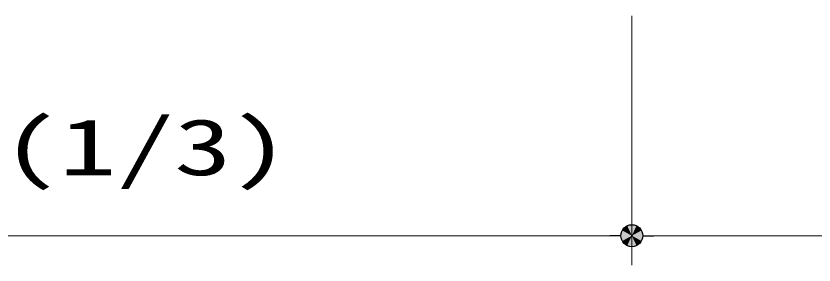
# Model space of a CAD drawing. Units: millimetres, scale not verified. Extents: x -9797 to 9797, y -4555 to 4555.
# Drawn here: x -1463 to -918, y -545 to -375 of the extents above; entities that cross this region are included whole.
import ezdxf
from ezdxf.enums import TextEntityAlignment as Align

# ---------------------------------------------------------------- set-up
doc = ezdxf.new("R2010")
doc.units = ezdxf.units.MM
doc.header["$LTSCALE"] = 30
doc.header["$PDMODE"] = 32
doc.header["$PDSIZE"] = 15
for name, color, linetype, lineweight in [('0-0_0', 7, 'Continuous', 25), ('0-2_寸法ﾚｲﾔｰ', 30, 'Continuous', 13), ('0-3_DEFPOINTS', 7, 'Continuous', 25)]:
    doc.layers.add(name, color=color, linetype=linetype, lineweight=lineweight)
doc.styles.add('ＭＳ ゴシック', font='')
doc.styles.get('ＭＳ ゴシック').set_extended_font_data('MS Gothic')

# ---------------------------------------------------------------- blocks, each defined once
blk = doc.blocks.new('_DOT')
at = {"layer": '0-0_0', "color": 30}
blk.add_line((-15, 0), (-30, 0), dxfattribs=at)
for points in [[(0, 0), (-10.93, 10.27), (-9.56, 11.56)], [(0, 0), (-9.56, 11.56), (-8.04, 12.66)], [(0, 0), (-8.04, 12.66), (-6.39, 13.57)], [(0, 0), (-6.39, 13.57), (-4.64, 14.27)], [(0, 0), (-4.64, 14.27), (-2.81, 14.73)], [(0, 0), (-2.81, 14.73), (-0.94, 14.97)], [(0, 0), (-0.94, 14.97), (0.94, 14.97)], [(0, 0), (0.94, 14.97), (2.81, 14.73)], [(0, 0), (2.81, 14.73), (4.64, 14.27)], [(0, 0), (4.64, 14.27), (6.39, 13.57)], [(0, 0), (6.39, 13.57), (8.04, 12.66)], [(0, 0), (8.04, 12.66), (9.56, 11.56)], [(0, 0), (9.56, 11.56), (10.93, 10.27)], [(0, 0), (-15, 0), (-14.88, 1.88)], [(0, 0), (-14.88, -1.88), (-15, 0)], [(0, 0), (-14.88, 1.88), (-14.53, 3.73)], [(0, 0), (-14.53, -3.73), (-14.88, -1.88)], [(0, 0), (-14.53, 3.73), (-13.95, 5.52)], [(0, 0), (-13.95, -5.52), (-14.53, -3.73)], [(0, 0), (-13.95, 5.52), (-13.14, 7.23)], [(0, 0), (-13.14, -7.23), (-13.95, -5.52)], [(0, 0), (-13.14, 7.23), (-12.14, 8.82)], [(0, 0), (-12.14, -8.82), (-13.14, -7.23)], [(0, 0), (-12.14, 8.82), (-10.93, 10.27)], [(0, 0), (-10.93, -10.27), (-12.14, -8.82)], [(0, 0), (-9.56, -11.56), (-10.93, -10.27)], [(0, 0), (-8.04, -12.66), (-9.56, -11.56)], [(0, 0), (-6.39, -13.57), (-8.04, -12.66)], [(0, 0), (-4.64, -14.27), (-6.39, -13.57)], [(0, 0), (-2.81, -14.73), (-4.64, -14.27)], [(0, 0), (-0.94, -14.97), (-2.81, -14.73)], [(0, 0), (0.94, -14.97), (-0.94, -14.97)], [(0, 0), (10.93, 10.27), (12.14, 8.82)], [(0, 0), (12.14, 8.82), (13.14, 7.23)], [(0, 0), (13.14, 7.23), (13.95, 5.52)], [(0, 0), (13.95, 5.52), (14.53, 3.73)], [(0, 0), (14.53, 3.73), (14.88, 1.88)], [(0, 0), (14.88, 1.88), (15, 0)], [(0, 0), (2.81, -14.73), (0.94, -14.97)], [(0, 0), (4.64, -14.27), (2.81, -14.73)], [(0, 0), (6.39, -13.57), (4.64, -14.27)], [(0, 0), (8.04, -12.66), (6.39, -13.57)], [(0, 0), (9.56, -11.56), (8.04, -12.66)], [(0, 0), (10.93, -10.27), (9.56, -11.56)], [(0, 0), (12.14, -8.82), (10.93, -10.27)], [(0, 0), (13.14, -7.23), (12.14, -8.82)], [(0, 0), (13.95, -5.52), (13.14, -7.23)], [(0, 0), (14.53, -3.73), (13.95, -5.52)], [(0, 0), (14.88, -1.88), (14.53, -3.73)], [(0, 0), (15, 0), (14.88, -1.88)]]:
    blk.add_solid(points, dxfattribs=at)

msp = doc.modelspace()

# ---------------------------------------------------------------- linework, layer by layer
at = {"layer": '0-2_寸法ﾚｲﾔｰ'}
for p, q in [((-1042.21, -375.14), (-1042.21, -545.14)), ((-1042.21, -375.14), (-1042.21, -545.14)), ((-1717.21, -525.14), (-1057.21, -525.14)), ((-1027.21, -525.14), (-367.21, -525.14))]:
    msp.add_line(p, q, dxfattribs=at)
at = {"layer": '0-3_DEFPOINTS'}
msp.add_point((-1042.21, -525.14), dxfattribs=at)

# ---------------------------------------------------------------- block references
at = {"layer": '0-2_寸法ﾚｲﾔｰ', "xscale": 0.5, "yscale": 0.5}
msp.add_blockref('_DOT', (-1042.21, -525.14), dxfattribs=at)
at = {"layer": '0-2_寸法ﾚｲﾔｰ', "xscale": 0.5, "yscale": 0.5, "rotation": 180}
msp.add_blockref('_DOT', (-1042.21, -525.14), dxfattribs=at)

# ---------------------------------------------------------------- texts
at = {"layer": '0-2_寸法ﾚｲﾔｰ', "style": 'ＭＳ ゴシック', "width": 1.5}
msp.add_text('(1/3)', height=38.49, dxfattribs=at).set_placement((-1472.92, -495.39), align=Align.BOTTOM_LEFT)

doc.saveas('drawing.dxf')
